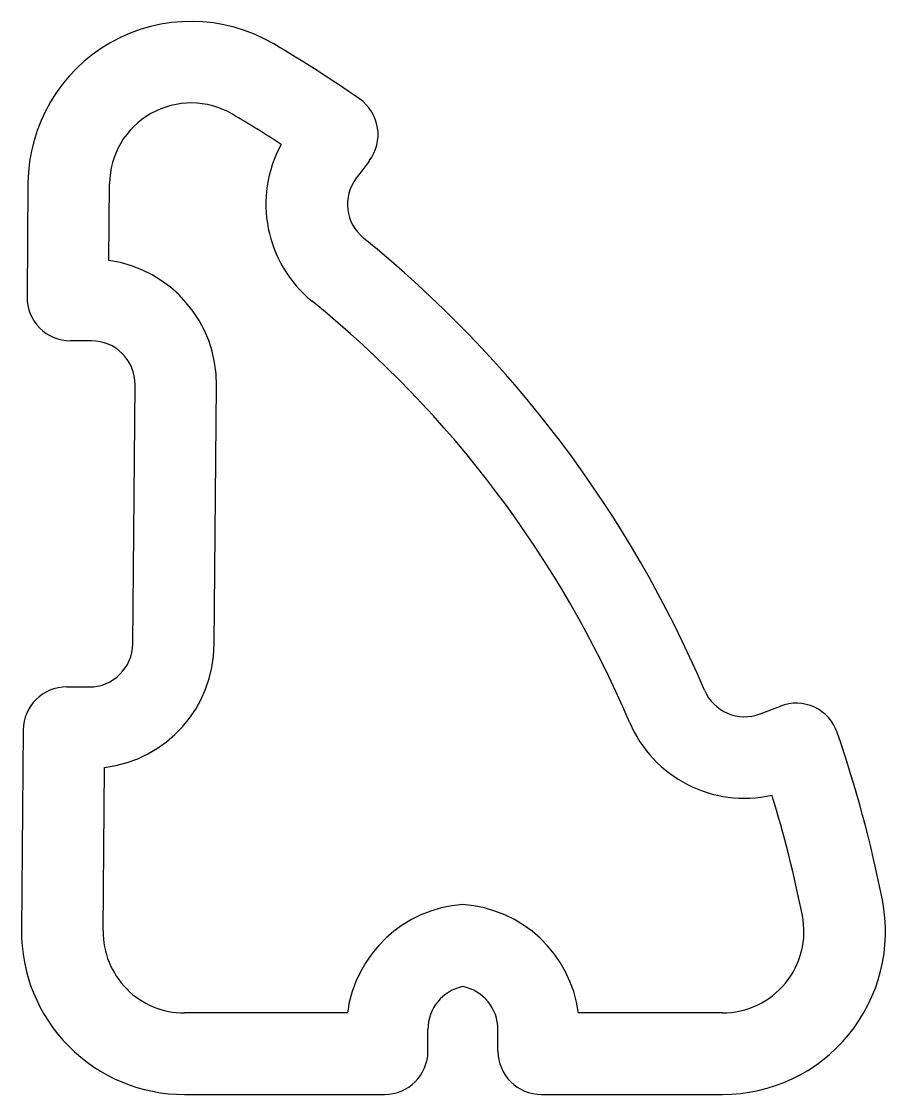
# Model space of a CAD drawing. Extents: x 2768.9 to 2784.8, y 325.2 to 344.9.
import ezdxf

# ---------------------------------------------------------------- set-up
doc = ezdxf.new("R2010")
doc.units = 0
doc.layers.get('0').update_dxf_attribs({"linetype": 'CONTINUOUS'})

msp = doc.modelspace()

# ---------------------------------------------------------------- linework, layer by layer
for p, q in [((2775.287, 342.374), (2775.046, 342.054)), ((2769.01, 341.963), (2768.992, 339.867)), ((2770.498, 340.538), (2770.51, 341.95)), ((2770.178, 339.06), (2769.792, 339.06)), ((2770.936, 333.484), (2770.978, 338.253)), ((2772.436, 333.47), (2772.478, 338.24)), ((2769.723, 332.691), (2770.136, 332.691)), ((2782.474, 332.196), (2782.847, 332.339)), ((2768.923, 331.898), (2768.89, 328.217)), ((2770.39, 328.204), (2770.417, 331.208)), ((2774.884, 326.691), (2771.89, 326.691)), ((2781.779, 326.691), (2779.133, 326.691)), ((2776.364, 325.991), (2776.364, 326.391)), ((2777.652, 325.991), (2777.652, 326.391)), ((2771.89, 325.191), (2775.564, 325.191)), ((2778.452, 325.191), (2781.779, 325.191))]:
    msp.add_line(p, q)
for centre, radius, start, end in [((2772.01, 341.937), 3, 59.5618, 179.5), ((2761.574, 324.176), 23.6, 55.0118, 59.5618), ((2772.01, 341.937), 1.5, 59.5618, 179.5), ((2774.648, 342.855), 0.8, 323.001, 55.0118), ((2761.574, 324.176), 22.1, 56.8291, 59.5618), ((2775.685, 341.573), 2.3, 151.3765, 230.9543), ((2775.685, 341.573), 0.8, 143.001, 230.9543), ((2761.574, 324.176), 21.6, 23.041, 50.9543), ((2770.178, 338.26), 2.3, 359.5, 82.0053), ((2769.792, 339.86), 0.8, 179.5, 270), ((2761.574, 324.176), 20.1, 23.041, 50.9543), ((2770.178, 338.26), 0.8, 359.5, 90), ((2770.136, 333.491), 0.8, 270, 359.5), ((2770.136, 333.491), 2.3, 276.9947, 359.5), ((2769.723, 331.891), 0.8, 90, 179.5), ((2782.187, 332.943), 0.8, 203.041, 290.9943), ((2783.134, 331.592), 0.8, 18.9835, 110.9943), ((2782.187, 332.943), 2.3, 203.041, 282.6188), ((2761.574, 324.176), 23.6, 11.2386, 18.9835), ((2761.574, 324.176), 22.1, 11.2386, 17.1662), ((2781.779, 328.191), 3, 270, 11.2386), ((2777.164, 326.391), 2.3, 93.8857, 172.5072), ((2776.852, 326.391), 2.3, 7.4928, 86.1143), ((2781.779, 328.191), 1.5, 270, 11.2386), ((2771.89, 328.191), 3, 179.5, 270), ((2771.89, 328.191), 1.5, 179.5, 270), ((2777.164, 326.391), 0.8, 101.2347, 180), ((2776.852, 326.391), 0.8, 0, 78.7653), ((2775.564, 325.991), 0.8, 270, 0), ((2778.452, 325.991), 0.8, 180, 270)]:
    msp.add_arc(centre, radius, start, end)

doc.saveas('drawing.dxf')
